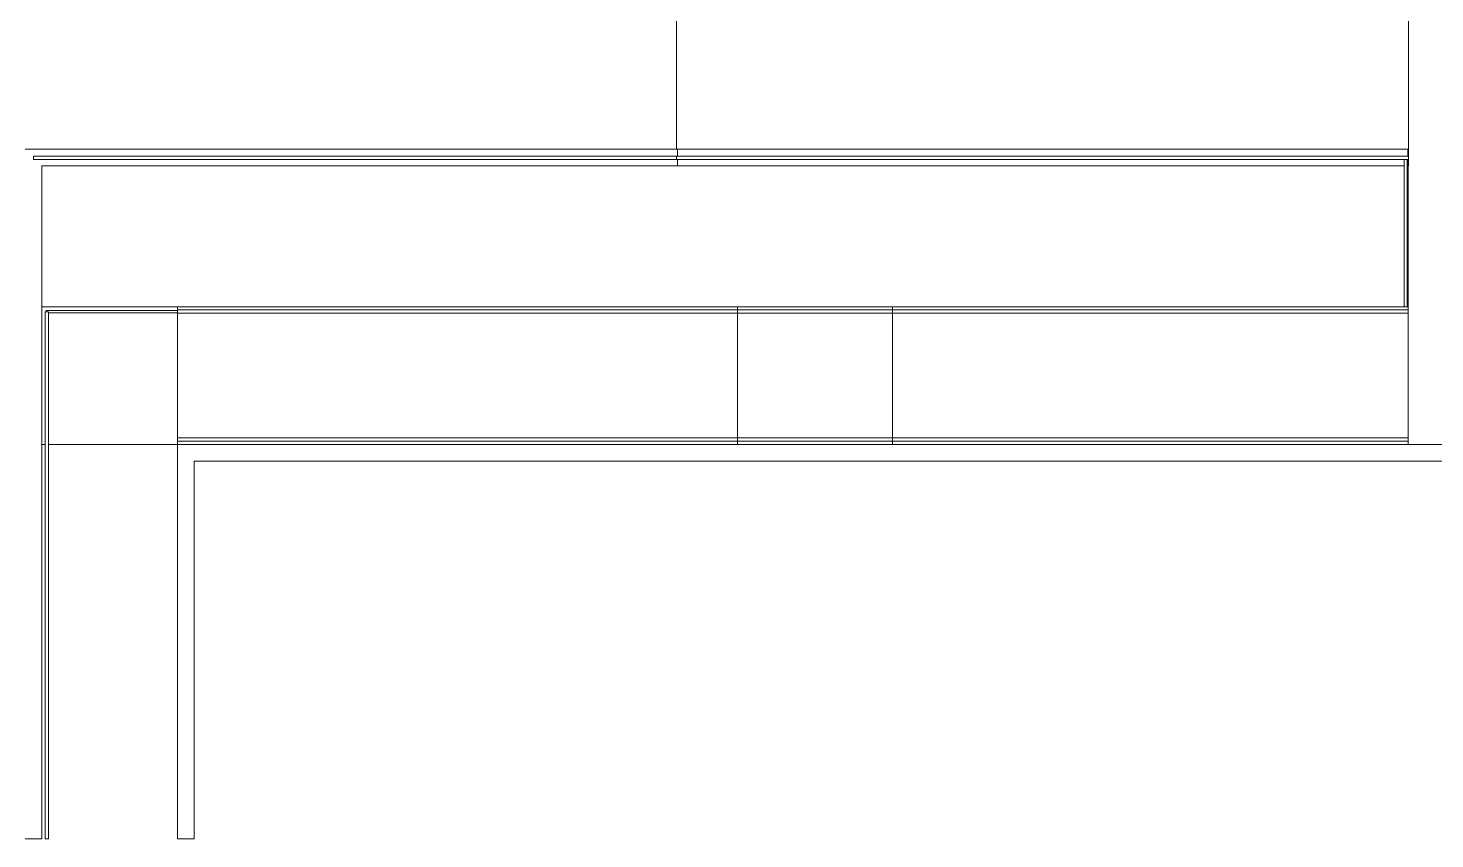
# Model space of a CAD drawing. Header units: inches. Extents: x -1569 to 1282, y -721 to 887.
# Drawn here: x 95 to 739, y -682 to -311 of the extents above; entities that cross this region are included whole.
import ezdxf

# ---------------------------------------------------------------- set-up
doc = ezdxf.new("R2010")
doc.units = ezdxf.units.IN
doc.header["$MEASUREMENT"] = 0
for name, color, linetype, lineweight in [('A-DETL', 90, 'Continuous', 13), ('A-FLOR', 192, 'Continuous', 13), ('A-FLOR-HRAL', 11, 'Continuous', 13), ('A-FLOR-LEVL', 51, 'Continuous', 9), ('A-WALL', 113, 'Continuous', 13)]:
    doc.layers.add(name, color=color, linetype=linetype, lineweight=lineweight)

# ---------------------------------------------------------------- blocks, each defined once
blk = doc.blocks.new('Top Rail Type - Top Rail_Internal_-7290167-FIRST FLOOR FINISH')
at = {"layer": 'A-FLOR-HRAL', "lineweight": 9}
for p, q in [((726.65, -369.62), (391.65, -369.62)), ((391.65, -371.12), (726.65, -371.12))]:
    blk.add_line(p, q, dxfattribs=at)
at = {"layer": 'A-FLOR-HRAL', "lineweight": 9, "flags": 128}
blk.add_lwpolyline([(726.65, -370.28), (726.65, -370.37), (726.65, -370.46)], dxfattribs=at)
blk = doc.blocks.new('Top Rail Type - Top Rail_Internal_-V75-FIRST FLOOR FINISH')
at = {"layer": 'A-FLOR-HRAL', "lineweight": 9}
for p, q in [((726.65, -369.62), (391.67, -369.62)), ((726.65, -371.12), (391.67, -371.12)), ((726.65, -371.12), (726.65, -369.62))]:
    blk.add_line(p, q, dxfattribs=at)
blk = doc.blocks.new('Top Rail Type - Top Rail_Internal_-7290203-FIRST FLOOR FINISH')
at = {"layer": 'A-FLOR-HRAL', "lineweight": 9}
for p, q in [((391.67, -369.62), (97.47, -369.62)), ((97.47, -370.46), (97.47, -370.28)), ((97.47, -371.12), (391.67, -371.12)), ((391.67, -370.28), (391.67, -370.46))]:
    blk.add_line(p, q, dxfattribs=at)
blk = doc.blocks.new('Top Rail Type - Top Rail_Internal_-V76-FIRST FLOOR FINISH')
at = {"layer": 'A-FLOR-HRAL', "lineweight": 9}
for p, q in [((97.47, -371.12), (97.47, -369.62)), ((391.67, -369.62), (97.47, -369.62)), ((391.67, -371.12), (97.47, -371.12)), ((391.67, -371.12), (391.67, -369.62))]:
    blk.add_line(p, q, dxfattribs=at)
blk = doc.blocks.new('Top Rail Type - Top Rail_Internal_-7296463-FIRST FLOOR FINISH')
at = {"layer": 'A-FLOR-HRAL', "lineweight": 9}
for p, q in [((724.65, -371.12), (724.65, -438.49)), ((726.15, -438.49), (726.15, -371.12)), ((725.5, -438.49), (725.31, -438.49))]:
    blk.add_line(p, q, dxfattribs=at)
blk = doc.blocks.new('Top Rail Type - Top Rail_Internal_-V77-FIRST FLOOR FINISH')
at = {"layer": 'A-FLOR-HRAL', "lineweight": 9}
for p, q in [((724.65, -438.49), (724.65, -371.12)), ((726.15, -438.49), (726.15, -371.12)), ((724.65, -438.49), (726.15, -438.49))]:
    blk.add_line(p, q, dxfattribs=at)
blk = doc.blocks.new('Top Rail Type - Top Rail_Internal_-7298757-FIRST FLOOR FINISH')
at = {"layer": 'A-FLOR-HRAL', "lineweight": 9}
for p, q in [((726.61, -498.49), (490.61, -498.49)), ((490.61, -499.99), (726.61, -499.99))]:
    blk.add_line(p, q, dxfattribs=at)
at = {"layer": 'A-FLOR-HRAL', "lineweight": 9, "flags": 128}
blk.add_lwpolyline([(726.61, -499.15), (726.61, -499.24), (726.61, -499.33)], dxfattribs=at)
blk = doc.blocks.new('Top Rail Type - Top Rail_Internal_-V78-FIRST FLOOR FINISH')
at = {"layer": 'A-FLOR-HRAL', "lineweight": 9}
for p, q in [((490.61, -498.49), (726.61, -498.49)), ((490.61, -499.99), (726.61, -499.99)), ((726.61, -498.49), (726.61, -499.99))]:
    blk.add_line(p, q, dxfattribs=at)
blk = doc.blocks.new('Top Rail Type - Top Rail_Internal_-7298768-FIRST FLOOR FINISH')
at = {"layer": 'A-FLOR-HRAL', "lineweight": 9}
for p, q in [((726.61, -439.99), (490.61, -439.99)), ((490.61, -441.49), (726.61, -441.49))]:
    blk.add_line(p, q, dxfattribs=at)
at = {"layer": 'A-FLOR-HRAL', "lineweight": 9, "flags": 128}
for points in [[(490.61, -440.83), (490.61, -440.74), (490.61, -440.65)], [(726.61, -440.65), (726.61, -440.74), (726.61, -440.83)]]:
    blk.add_lwpolyline(points, dxfattribs=at)
blk = doc.blocks.new('Top Rail Type - Top Rail_Internal_-V79-FIRST FLOOR FINISH')
at = {"layer": 'A-FLOR-HRAL', "lineweight": 9}
for p, q in [((490.61, -439.99), (490.61, -441.49)), ((490.61, -439.99), (726.61, -439.99)), ((490.61, -441.49), (726.61, -441.49)), ((726.61, -439.99), (726.61, -441.49))]:
    blk.add_line(p, q, dxfattribs=at)
blk = doc.blocks.new('Top Rail Type - Top Rail_Internal_-7298855-FIRST FLOOR FINISH')
at = {"layer": 'A-FLOR-HRAL', "lineweight": 9}
for p, q in [((419.61, -498.49), (163.28, -498.49)), ((163.28, -499.99), (419.61, -499.99))]:
    blk.add_line(p, q, dxfattribs=at)
at = {"layer": 'A-FLOR-HRAL', "lineweight": 9, "flags": 128}
blk.add_lwpolyline([(163.28, -499.33), (163.28, -499.24), (163.28, -499.15)], dxfattribs=at)
blk = doc.blocks.new('Top Rail Type - Top Rail_Internal_-V80-FIRST FLOOR FINISH')
at = {"layer": 'A-FLOR-HRAL', "lineweight": 9}
for p, q in [((163.28, -498.49), (163.28, -499.99)), ((163.28, -498.49), (419.61, -498.49)), ((163.28, -499.99), (419.61, -499.99))]:
    blk.add_line(p, q, dxfattribs=at)
blk = doc.blocks.new('Top Rail Type - Top Rail_Internal_-7298866-FIRST FLOOR FINISH')
at = {"layer": 'A-FLOR-HRAL', "lineweight": 9}
for p, q in [((419.61, -439.99), (163.28, -439.99)), ((163.28, -441.49), (419.61, -441.49))]:
    blk.add_line(p, q, dxfattribs=at)
at = {"layer": 'A-FLOR-HRAL', "lineweight": 9, "flags": 128}
blk.add_lwpolyline([(163.28, -440.83), (163.28, -440.74), (163.28, -440.65)], dxfattribs=at)
blk = doc.blocks.new('Top Rail Type - Top Rail_Internal_-V81-FIRST FLOOR FINISH')
at = {"layer": 'A-FLOR-HRAL', "lineweight": 9}
for p, q in [((163.28, -439.99), (163.28, -441.49)), ((163.28, -439.99), (419.61, -439.99)), ((163.28, -441.49), (419.61, -441.49))]:
    blk.add_line(p, q, dxfattribs=at)
blk = doc.blocks.new('Top Rail Type - Top Rail_Internal_-7298994-FIRST FLOOR FINISH')
at = {"layer": 'A-FLOR-HRAL', "lineweight": 9}
for p, q in [((490.61, -439.99), (419.61, -439.99)), ((419.61, -440.83), (419.61, -440.65)), ((419.61, -441.49), (490.61, -441.49)), ((490.61, -440.65), (490.61, -440.83))]:
    blk.add_line(p, q, dxfattribs=at)
blk = doc.blocks.new('Top Rail Type - Top Rail_Internal_-V82-FIRST FLOOR FINISH')
at = {"layer": 'A-FLOR-HRAL', "lineweight": 9}
for p, q in [((419.61, -439.99), (419.61, -441.49)), ((419.61, -439.99), (490.61, -439.99)), ((419.61, -441.49), (490.61, -441.49)), ((490.61, -439.99), (490.61, -441.49))]:
    blk.add_line(p, q, dxfattribs=at)
blk = doc.blocks.new('Railing - Railing-7299011-FIRST FLOOR FINISH')
at = {"layer": 'A-FLOR-HRAL', "lineweight": 9}
for p, q in [((163.28, -440.24), (103.28, -440.24)), ((103.28, -440.74), (103.28, -440.24)), ((104.28, -441.24), (163.28, -441.24))]:
    blk.add_line(p, q, dxfattribs=at)
blk = doc.blocks.new('Top Rail Type - Top Rail_Internal_-7303070-FIRST FLOOR FINISH')
at = {"layer": 'A-FLOR-HRAL', "lineweight": 9}
for p, q in [((102.78, -440.76), (102.78, -681.87)), ((103.44, -440.76), (103.62, -440.76)), ((104.28, -681.87), (104.28, -440.76)), ((103.62, -681.87), (103.44, -681.87))]:
    blk.add_line(p, q, dxfattribs=at)
blk = doc.blocks.new('Top Rail Type - Top Rail_Internal_-V83-FIRST FLOOR FINISH')
at = {"layer": 'A-FLOR-HRAL', "lineweight": 9}
for p, q in [((104.28, -440.76), (102.78, -440.76)), ((102.78, -440.76), (102.78, -681.87)), ((104.28, -440.76), (104.28, -681.87)), ((104.28, -681.87), (102.78, -681.87))]:
    blk.add_line(p, q, dxfattribs=at)
blk = doc.blocks.new('Top Rail Type - Top Rail_Internal_-7303087-FIRST FLOOR FINISH')
at = {"layer": 'A-FLOR-HRAL', "lineweight": 9}
for p, q in [((490.61, -498.49), (419.61, -498.49)), ((419.61, -499.33), (419.61, -499.15)), ((419.61, -499.99), (490.61, -499.99)), ((490.61, -499.15), (490.61, -499.33))]:
    blk.add_line(p, q, dxfattribs=at)
blk = doc.blocks.new('Top Rail Type - Top Rail_Internal_-V84-FIRST FLOOR FINISH')
at = {"layer": 'A-FLOR-HRAL', "lineweight": 9}
for p, q in [((419.61, -498.49), (419.61, -499.99)), ((419.61, -498.49), (490.61, -498.49)), ((419.61, -499.99), (490.61, -499.99)), ((490.61, -498.49), (490.61, -499.99))]:
    blk.add_line(p, q, dxfattribs=at)

msp = doc.modelspace()

# ---------------------------------------------------------------- linework, layer by layer
at = {"layer": 'A-DETL', "lineweight": 9}
for p, q in [((586.53, -366.37), (726.61, -366.37)), ((726.47, -366.37), (726.47, -369.62)), ((726.47, -371.12), (726.47, -438.49)), ((101.28, -438.49), (724.65, -438.49)), ((726.15, -438.49), (726.61, -438.49))]:
    msp.add_line(p, q, dxfattribs=at)
at = {"layer": 'A-FLOR'}
for p, q in [((391.65, -366.37), (391.65, -302.37)), ((726.61, -373.99), (726.61, -439.99)), ((163.28, -438.49), (101.28, -438.49)), ((419.61, -438.49), (419.61, -439.99)), ((490.61, -438.49), (419.61, -438.49)), ((419.61, -441.49), (419.61, -498.49)), ((726.61, -441.49), (726.61, -498.49)), ((101.28, -501.49), (102.78, -501.49)), ((104.28, -501.49), (163.28, -501.49)), ((419.61, -499.99), (419.61, -501.49)), ((726.61, -499.99), (726.61, -501.49))]:
    msp.add_line(p, q, dxfattribs=at)
at = {"layer": 'A-FLOR-LEVL'}
for p, q in [((391.65, -302.37), (391.65, -366.37)), ((726.65, -302.37), (726.65, -369.62)), ((726.65, -371.12), (726.65, -373.99)), ((163.28, -439.99), (163.28, -438.49)), ((163.28, -438.49), (419.61, -438.49)), ((163.28, -498.49), (163.28, -441.49)), ((419.61, -439.99), (419.61, -438.49)), ((419.61, -498.49), (419.61, -441.49)), ((490.61, -439.99), (490.61, -438.49)), ((490.61, -438.49), (724.65, -438.49)), ((490.61, -498.49), (490.61, -441.49)), ((726.15, -438.49), (726.61, -438.49)), ((726.61, -439.99), (726.61, -438.49)), ((726.61, -498.49), (726.61, -441.49)), ((163.28, -501.49), (163.28, -499.99)), ((419.61, -501.49), (419.61, -499.99)), ((490.61, -501.49), (490.61, -499.99)), ((726.61, -501.49), (726.61, -499.99))]:
    msp.add_line(p, q, dxfattribs=at)
at = {"layer": 'A-WALL', "lineweight": 9}
for p, q in [((93.65, -366.37), (726.61, -366.37)), ((392.08, -369.62), (392.08, -366.37)), ((726.61, -366.37), (726.61, -369.62)), ((392.08, -373.99), (392.08, -371.12)), ((726.61, -371.12), (726.61, -373.99)), ((101.28, -373.99), (101.28, -681.87)), ((724.65, -373.99), (101.28, -373.99)), ((726.61, -373.99), (726.15, -373.99)), ((163.28, -681.87), (163.28, -501.49)), ((163.28, -501.49), (830.65, -501.49)), ((170.9, -509.12), (170.9, -681.87)), ((838.28, -509.12), (170.9, -509.12)), ((93.65, -681.87), (101.28, -681.87)), ((163.28, -681.87), (170.9, -681.87))]:
    msp.add_line(p, q, dxfattribs=at)

# ---------------------------------------------------------------- block references
at = {"layer": 'A-FLOR-HRAL', "lineweight": 9}
for name in ['Top Rail Type - Top Rail_Internal_-7290203-FIRST FLOOR FINISH', 'Top Rail Type - Top Rail_Internal_-V76-FIRST FLOOR FINISH', 'Top Rail Type - Top Rail_Internal_-7290167-FIRST FLOOR FINISH', 'Top Rail Type - Top Rail_Internal_-V75-FIRST FLOOR FINISH', 'Top Rail Type - Top Rail_Internal_-7296463-FIRST FLOOR FINISH', 'Top Rail Type - Top Rail_Internal_-V77-FIRST FLOOR FINISH', 'Top Rail Type - Top Rail_Internal_-7303070-FIRST FLOOR FINISH', 'Top Rail Type - Top Rail_Internal_-V83-FIRST FLOOR FINISH', 'Railing - Railing-7299011-FIRST FLOOR FINISH', 'Top Rail Type - Top Rail_Internal_-7298866-FIRST FLOOR FINISH', 'Top Rail Type - Top Rail_Internal_-V81-FIRST FLOOR FINISH', 'Top Rail Type - Top Rail_Internal_-7298994-FIRST FLOOR FINISH', 'Top Rail Type - Top Rail_Internal_-V82-FIRST FLOOR FINISH', 'Top Rail Type - Top Rail_Internal_-7298768-FIRST FLOOR FINISH', 'Top Rail Type - Top Rail_Internal_-V79-FIRST FLOOR FINISH', 'Top Rail Type - Top Rail_Internal_-7298855-FIRST FLOOR FINISH', 'Top Rail Type - Top Rail_Internal_-V80-FIRST FLOOR FINISH', 'Top Rail Type - Top Rail_Internal_-7303087-FIRST FLOOR FINISH', 'Top Rail Type - Top Rail_Internal_-V84-FIRST FLOOR FINISH', 'Top Rail Type - Top Rail_Internal_-7298757-FIRST FLOOR FINISH', 'Top Rail Type - Top Rail_Internal_-V78-FIRST FLOOR FINISH']:
    msp.add_blockref(name, (0, 0), dxfattribs=at)

doc.saveas('drawing.dxf')
